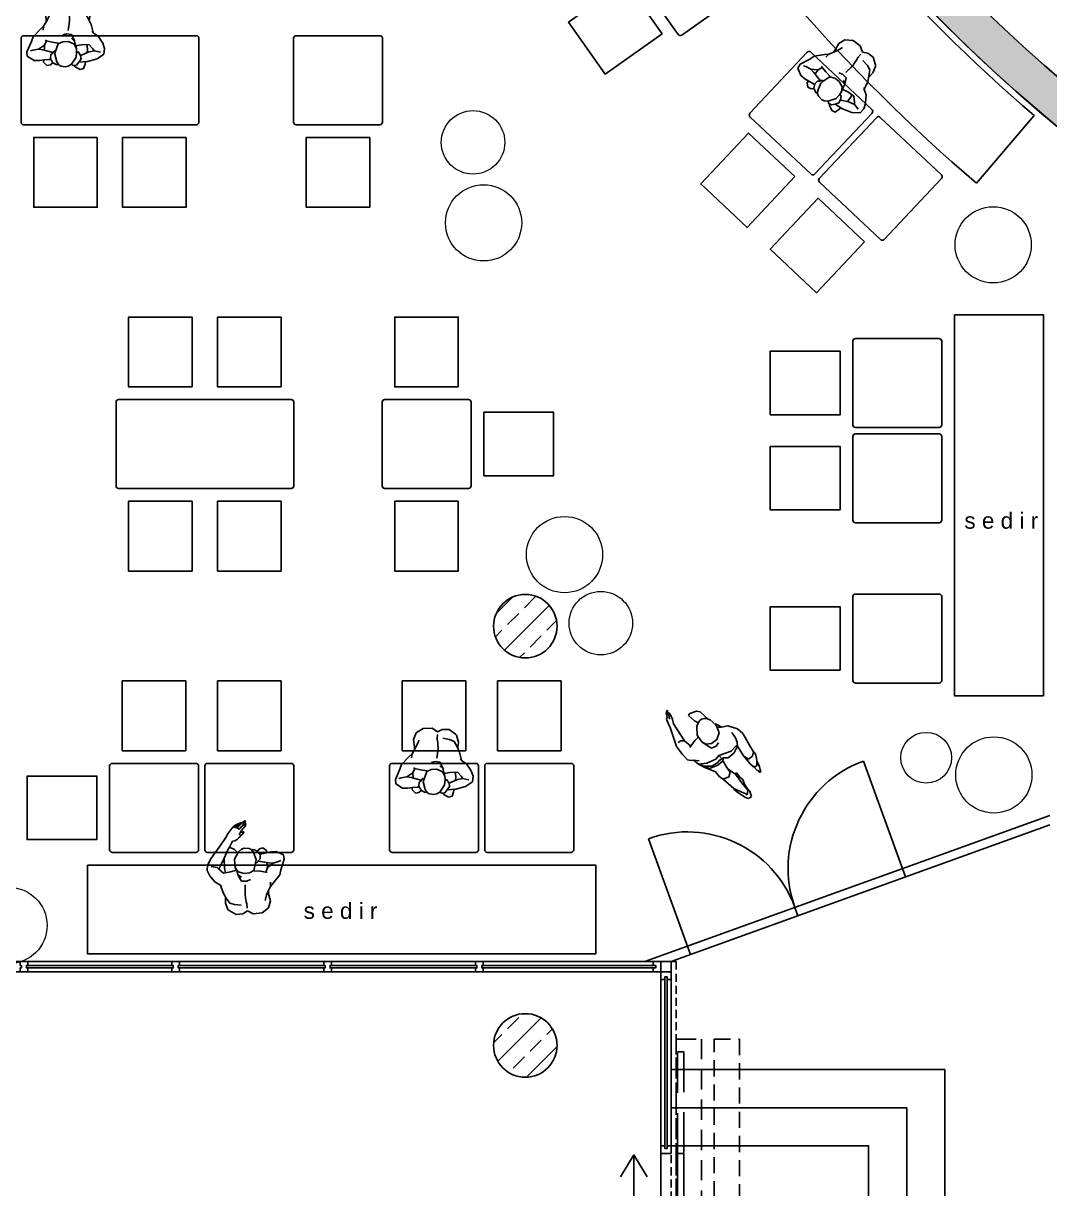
# Model space of a CAD drawing. Header units: millimetres. Extents: x 45 to 25350, y 77 to 5059.
# Drawn here: x 3318 to 4126, y 2396 to 3314 of the extents above; entities that cross this region are included whole.
import ezdxf

# ---------------------------------------------------------------- set-up
doc = ezdxf.new("R2010")
doc.units = ezdxf.units.MM
doc.header["$LTSCALE"] = 5
doc.linetypes.add('DASHED', pattern=[19.05, 12.7, -6.35])
doc.linetypes.add('DASHED2', pattern=[9.525, 6.35, -3.175])
doc.layers.add('_BK_PEYZAJ_AVM', color=7, linetype='Continuous', lineweight=5, true_color=0x1d5e12)
for name, color, linetype in [('a_door_d', 1, 'DASHED2'), ('a_glazing', 150, 'Continuous'), ('a_hatch_p8', 8, 'Continuous'), ('a_p1', 1, 'Continuous'), ('a_p1_d', 1, 'DASHED2'), ('a_p2', 2, 'Continuous'), ('a_p3_d', 3, 'DASHED2'), ('a_p4', 4, 'Continuous'), ('a_p5', 5, 'Continuous'), ('a_p8', 8, 'Continuous'), ('m_equipment', 1, 'DASHED2'), ('str_SNL_hatch', 1, 'Continuous'), ('str_SNL_wall_sheer', 5, 'Continuous'), ('TEFRIS', 12, 'Continuous')]:
    doc.layers.add(name, color=color, linetype=linetype)
doc.layers.add('yazı', color=30, linetype='Continuous', lineweight=9)
doc.styles.add('25', font='arial.ttf', dxfattribs={"height": 25})

# ---------------------------------------------------------------- blocks, each defined once
blk = doc.blocks.new('A$C02EF1839')
for points in [[(6, 3), (6, 0), (0, 0), (0, 3), (1, 3), (1, 5), (0, 5), (0, 8), (6, 8), (6, 5)], [(6, 5), (5, 5), (5, 3), (6, 3)]]:
    blk.add_lwpolyline(points)
blk = doc.blocks.new('A$C2B115F83')
blk.add_lwpolyline([(0, 8), (0, 0), (6, 0), (6, 3), (4, 3), (4, 5), (6, 5), (6, 8)], close=True)
blk = doc.blocks.new('A$C1C56115A')
at = {"layer": 'a_door_d', "ltscale": 0.5}
blk.add_lwpolyline([(-7.5, 170), (12.5, 170), (12.5, -170), (-7.5, -170)], close=True, dxfattribs=at)
at = {"layer": 'a_door_d'}
for points in [[(-6.5, 80), (-6.5, 160), (-1.5, 160), (-1.5, 80)], [(-6.5, -80), (-6.5, -160), (-1.5, -160), (-1.5, -80)]]:
    blk.add_lwpolyline(points, close=True, dxfattribs=at)
at = {"layer": 'a_glazing'}
for points in [[(-40.78, 78.83), (-51.35, 61.47)], [(-40.78, 5.4), (-40.78, 78.83)], [(-40.78, 78.83), (-30.21, 61.47)], [(-40.78, -5.4), (-40.78, -78.83)], [(-40.78, -78.83), (-51.35, -61.47)], [(-40.78, -78.83), (-30.21, -61.47)]]:
    blk.add_lwpolyline(points, dxfattribs=at)
at = {"layer": 'a_p2'}
for points in [[(-6.5, 0), (-6.5, 80), (-1.5, 80), (-1.5, 0)], [(-6.5, 0), (-6.5, -80), (-1.5, -80), (-1.5, 0)]]:
    blk.add_lwpolyline(points, close=True, dxfattribs=at)
blk = doc.blocks.new('A$C47794B28')
at = {"layer": 'str_SNL_hatch'}
h = blk.add_hatch(dxfattribs=at)
h.set_pattern_fill('ANSI33', color=256, scale=100, style=0)
h.set_pattern_definition([(45, (-1153.641, -4045.18), (-17.67767, 17.67767), []), (45, (-1135.964, -4045.18), (-17.67767, 17.67767), [12.5, -6.25])])
edge = h.paths.add_edge_path()
edge.add_arc((0, 0), 25, 0, 360)
at = {"layer": 'str_SNL_wall_sheer'}
blk.add_circle((0, 0), 25, dxfattribs=at)
blk = doc.blocks.new('ADSAFDF')
for p, q in [((21250.72, -21271.44), (21244.84, -21273.65)), ((21247.31, -21273.41), (21256.11, -21270.2)), ((21251.87, -21271.84), (21249.58, -21273.94)), ((21256.11, -21270.2), (21250.72, -21271.44)), ((21256.11, -21270.2), (21251.87, -21271.84)), ((21256.11, -21270.2), (21251.9, -21275.08)), ((21261.17, -21269.76), (21256.11, -21270.2)), ((21256.11, -21270.2), (21256.11, -21270.2)), ((21257.32, -21272.41), (21261.02, -21269.79)), ((21261.02, -21269.79), (21262.34, -21268.38)), ((21262.34, -21268.38), (21264.66, -21266.77)), ((21264.66, -21266.77), (21270.38, -21267.22)), ((21270.38, -21267.22), (21278.27, -21268.63)), ((21278.27, -21268.63), (21292.07, -21276.4)), ((21279.43, -21271.97), (21278.76, -21274.43)), ((21208.12, -21279.52), (21208.21, -21278.1)), ((21211.87, -21281.41), (21208.12, -21279.52)), ((21208.21, -21278.1), (21209.1, -21276.46)), ((21209.1, -21276.46), (21210.96, -21275.72)), ((21210.96, -21275.72), (21215.46, -21274.95)), ((21213.19, -21277.78), (21211.6, -21278.1)), ((21211.6, -21278.1), (21213.58, -21281.03)), ((21214.4, -21281.81), (21211.87, -21281.41)), ((21216.44, -21276.64), (21213.19, -21277.78)), ((21213.58, -21281.03), (21220.83, -21282.23)), ((21218.22, -21282.74), (21214.4, -21281.81)), ((21215.46, -21274.95), (21219.5, -21274.25)), ((21222.66, -21274.59), (21216.44, -21276.64)), ((21219.5, -21274.25), (21222.21, -21274.4)), ((21220.83, -21282.23), (21229.2, -21283.88)), ((21233.74, -21274.44), (21222.66, -21274.59)), ((21231.71, -21278.77), (21233.74, -21274.44)), ((21233.5, -21282.16), (21231.71, -21278.77)), ((21236.95, -21283.08), (21233.5, -21282.16)), ((21233.74, -21274.44), (21237.08, -21273.82)), ((21233.74, -21274.44), (21233.74, -21274.44)), ((21237.08, -21273.82), (21242.15, -21274.74)), ((21242.55, -21274.44), (21241.72, -21275.08)), ((21244.84, -21273.65), (21242.55, -21274.44)), ((21243.7, -21285.09), (21244.26, -21279.78)), ((21244.26, -21279.78), (21247.31, -21273.41)), ((21247.36, -21276), (21245.7, -21281.37)), ((21245.7, -21281.37), (21246.08, -21283.28)), ((21249.58, -21273.94), (21247.36, -21276)), ((21251.9, -21275.08), (21248.72, -21282.18)), ((21248.72, -21282.18), (21248.87, -21285.9)), ((21270.07, -21275.17), (21270.71, -21281.97)), ((21276.56, -21276.22), (21270.08, -21276.47)), ((21270.71, -21281.97), (21270.4, -21285.65)), ((21278.76, -21274.43), (21276.56, -21276.22)), ((21291.99, -21280.36), (21276.56, -21276.22)), ((21293.14, -21281.16), (21291.99, -21280.36)), ((21292.07, -21276.4), (21294.15, -21277.14)), ((21294.94, -21282.28), (21293.14, -21281.16)), ((21294.15, -21277.14), (21298.59, -21279.39)), ((21296.85, -21283.22), (21294.94, -21282.28)), ((21296.96, -21280.9), (21299.5, -21282.98)), ((21298.59, -21279.39), (21299.34, -21280.85)), ((21299.34, -21280.85), (21302.01, -21282.61)), ((21222.1, -21284.65), (21218.22, -21282.74)), ((21225.05, -21284.42), (21222.1, -21284.65)), ((21227.42, -21284.84), (21225.05, -21284.42)), ((21229.35, -21285.13), (21227.42, -21284.84)), ((21229.2, -21283.88), (21233.41, -21283.22)), ((21229.46, -21283.94), (21229.35, -21285.13)), ((21233.41, -21283.22), (21236.95, -21283.08)), ((21240.16, -21283.84), (21236.95, -21283.08)), ((21241.95, -21284.56), (21240.16, -21283.84)), ((21242.29, -21289.55), (21241.25, -21295.64)), ((21241.95, -21284.56), (21243.7, -21285.09)), ((21244.9, -21287.18), (21242.29, -21289.55)), ((21243.7, -21285.09), (21244.9, -21287.18)), ((21246.26, -21290.71), (21244.1, -21295.01)), ((21246.08, -21283.28), (21244.9, -21287.18)), ((21248.87, -21285.9), (21246.16, -21285.76)), ((21248.87, -21285.9), (21246.26, -21290.71)), ((21256.91, -21286.27), (21255.34, -21289.95)), ((21255.34, -21289.95), (21255.73, -21293.12)), ((21261.09, -21285.56), (21256.91, -21286.27)), ((21258.55, -21294.26), (21259.55, -21288.99)), ((21259.55, -21288.99), (21262.45, -21285.61)), ((21265.93, -21284.81), (21261.09, -21285.56)), ((21262.45, -21285.61), (21265.93, -21284.81)), ((21265.93, -21284.81), (21270.4, -21285.65)), ((21270.4, -21285.65), (21272.22, -21286.27)), ((21270.4, -21285.65), (21272.22, -21286.27)), ((21272.22, -21286.27), (21276.95, -21291.08)), ((21276.95, -21291.08), (21278.18, -21294)), ((21298.45, -21283.71), (21296.85, -21283.22)), ((21299.97, -21284.33), (21298.45, -21283.71)), ((21300.95, -21283.37), (21298.95, -21282.68)), ((21299.5, -21282.98), (21300.89, -21283.78)), ((21300.89, -21283.78), (21299.97, -21284.33)), ((21302.61, -21284.81), (21300.95, -21283.37)), ((21302.01, -21282.61), (21302.97, -21284.45)), ((21302.97, -21284.45), (21302.61, -21284.81)), ((21215.72, -21297.85), (21216.39, -21297.67)), ((21215.75, -21298.62), (21215.72, -21297.85)), ((21217.38, -21299.56), (21215.75, -21298.62)), ((21216.39, -21297.67), (21218.32, -21298.05)), ((21219.31, -21300.9), (21217.38, -21299.56)), ((21218.32, -21298.05), (21218.67, -21297.58)), ((21218.67, -21297.58), (21222.07, -21298.04)), ((21221.87, -21298.76), (21221.17, -21299.97)), ((21221.17, -21299.97), (21224.32, -21303.28)), ((21223, -21297.63), (21221.87, -21298.76)), ((21222.07, -21298.04), (21223, -21297.63)), ((21225.83, -21297.52), (21223, -21297.63)), ((21234.38, -21298.82), (21225.83, -21297.52)), ((21228.88, -21303.36), (21229.7, -21299.63)), ((21229.7, -21299.63), (21234.38, -21298.82)), ((21234.38, -21298.82), (21238.13, -21299.78)), ((21238.13, -21299.78), (21242.97, -21301.15)), ((21241.25, -21295.64), (21242.97, -21301.15)), ((21243.88, -21300.23), (21243.72, -21301.49)), ((21244.1, -21295.01), (21243.88, -21300.23)), ((21260.69, -21299.16), (21258.55, -21294.26)), ((21264.5, -21301.33), (21260.69, -21299.16)), ((21275.37, -21301.08), (21276.91, -21299.74)), ((21276.91, -21299.74), (21278.04, -21297.86)), ((21278.04, -21297.86), (21278.31, -21296.23)), ((21281.34, -21293.15), (21278.18, -21294)), ((21278.18, -21294), (21278.24, -21295.02)), ((21278.31, -21296.23), (21278.24, -21295.02)), ((21287.82, -21293.14), (21281.34, -21293.15)), ((21282.85, -21301.42), (21285.2, -21299.84)), ((21285.2, -21299.84), (21287.83, -21294.99)), ((21287.83, -21294.99), (21287.82, -21293.14)), ((21220.41, -21301.51), (21219.31, -21300.9)), ((21223.27, -21302.77), (21220.41, -21301.51)), ((21224.32, -21303.28), (21227.59, -21305.81)), ((21227.59, -21305.81), (21229.65, -21306.6)), ((21230.68, -21306.54), (21228.88, -21303.36)), ((21229.65, -21306.6), (21230.68, -21306.54)), ((21235.92, -21307.95), (21230.68, -21306.54)), ((21240.99, -21309.68), (21235.92, -21307.95)), ((21246.55, -21311.44), (21240.99, -21309.68)), ((21242.97, -21301.15), (21245.13, -21303.35)), ((21245.13, -21303.35), (21248.45, -21305.16)), ((21248.45, -21305.16), (21253.36, -21306.14)), ((21259.24, -21308.03), (21252.06, -21311.3)), ((21262.43, -21303.81), (21259.24, -21308.03)), ((21264.97, -21301.5), (21262.43, -21303.81)), ((21265.04, -21303.37), (21262.43, -21303.81)), ((21266.98, -21302.22), (21264.5, -21301.33)), ((21267.82, -21302.2), (21265.04, -21303.37)), ((21272.66, -21302.09), (21266.98, -21302.22)), ((21274.45, -21301.41), (21272.66, -21302.09)), ((21274.45, -21301.41), (21282.85, -21301.42)), ((21274.47, -21301.42), (21275.37, -21301.08)), ((21252.06, -21311.3), (21246.55, -21311.44))]:
    blk.add_line(p, q)
blk = doc.blocks.new('insanplanoturan2')
for p, q in [((-4.35, 28), (-8.09, 30.21)), ((-3.59, 26.87), (-4.35, 28)), ((3.27, 27.84), (1.11, 27.39)), ((7, 27.12), (3.27, 27.84)), ((-27.28, 18.74), (-27.93, 14.41)), ((-27.28, 18.74), (-27.28, 18.74)), ((-5.35, 20.45), (-5.85, 16.43)), ((-1.54, 25.72), (-5.35, 20.45)), ((1.11, 27.39), (-1.54, 25.72)), ((8.63, 26), (7, 27.12)), ((10.14, 23.59), (8.63, 26)), ((10.17, 25.88), (9.26, 25.73)), ((9.26, 25.73), (9.56, 24.52)), ((11.39, 17.65), (10.14, 23.59)), ((11.6, 25.19), (10.17, 25.88)), ((13.37, 24.07), (11.6, 25.19)), ((13.24, 24.16), (15.05, 25.76)), ((14.98, 20.87), (13.37, 24.07)), ((14.48, 17.79), (14.98, 20.87)), ((16.27, 21.48), (14.74, 21.5)), ((14.98, 20.87), (14.98, 20.87)), ((15.05, 25.76), (17.91, 26.13)), ((20.07, 21.81), (16.27, 21.48)), ((17.91, 26.13), (20.4, 23.48)), ((23.66, 22.17), (20.07, 21.81)), ((20.4, 23.48), (20.2, 21.81)), ((27.76, 21.89), (23.66, 22.17)), ((33.11, 18.44), (27.76, 21.89)), ((33.27, 14.87), (33.11, 18.44)), ((-27.93, 14.41), (-26.55, 10.2)), ((-26.55, 10.2), (-24.71, 6.99)), ((-19.98, 15.91), (-24.48, 17.29)), ((-18.79, 14.34), (-19.98, 15.91)), ((-15.71, 10.73), (-18.79, 14.34)), ((-15.71, 10.73), (-9.91, 10.95)), ((-14.03, 17.26), (-14.37, 14.2)), ((-14.37, 14.2), (-14.05, 10.87)), ((-9.91, 10.95), (-5.08, 11.6)), ((-5.85, 16.43), (-5.83, 13.53)), ((-5.85, 14.49), (-5.54, 12.71)), ((-5.83, 13.53), (-4.08, 10.14)), ((-5.54, 12.71), (-4.92, 10.26)), ((-4.92, 10.26), (-4.51, 7.82)), ((-4.08, 10.14), (0.35, 8.04)), ((4.73, 8.08), (8.41, 9.37)), ((8.41, 9.37), (10.99, 16.09)), ((11.39, 14.95), (10.64, 15.16)), ((10.99, 16.09), (11.39, 17.65)), ((11.39, 14.95), (12.59, 15.84)), ((12.59, 15.84), (12.97, 16.66)), ((12.94, 16.13), (20.72, 13.88)), ((12.97, 16.66), (14.48, 17.79)), ((17.61, 6.77), (19.29, 10.2)), ((19.31, 14.28), (19.29, 10.2)), ((19.29, 10.2), (24.16, 13.11)), ((20.72, 13.88), (24.16, 13.11)), ((24.16, 13.11), (28.65, 13.7)), ((28.65, 13.7), (30.45, 14.23)), ((29.4, 7.03), (33.27, 14.87)), ((-24.71, 6.99), (-23.11, 4.46)), ((-23.11, 4.46), (-19.37, 1.75)), ((-19.37, 1.75), (-18.3, 0.57)), ((-19.26, 1.62), (-18.03, -4.75)), ((-4.51, 7.82), (-2.1, 5.49)), ((-4.51, 7.82), (-4.46, 7.27)), ((-4.46, 7.27), (-2.36, 2.53)), ((-2.36, 2.53), (1.56, 1.75)), ((0.35, 8.04), (4.73, 8.08)), ((1.56, 1.75), (4.62, 2.65)), ((8.28, 9.05), (13.28, 8.1)), ((13.28, 8.1), (17.61, 6.77)), ((17.61, 6.77), (18.58, 6.35)), ((22.01, -2.61), (28.03, 3.22)), ((28.03, 3.22), (29.4, 7.03)), ((-18.03, -4.75), (-16.17, -9.13)), ((-16.62, -8.22), (-17.35, -12.82)), ((-16.17, -9.13), (-14.03, -13.42)), ((-0.81, -6.09), (-1.17, -8.58)), ((-1.17, -8.58), (-1.05, -10.85)), ((0.13, -0.8), (-0.81, -6.09)), ((16.82, -8.79), (15.63, -11.06)), ((19.46, -4.88), (16.82, -8.79)), ((17.24, -10.34), (17.46, -7.85)), ((20, -1.56), (19.46, -4.88)), ((19.46, -4.88), (22.01, -2.61)), ((-17.35, -12.82), (-16.11, -18.21)), ((-16.11, -18.21), (-15.32, -19.11)), ((-14.03, -13.42), (-10.4, -15.06)), ((-10.4, -15.06), (-5.21, -16.27)), ((-1.05, -10.85), (-1.05, -12.66)), ((-1.05, -12.66), (-1.01, -14.11)), ((-1.01, -14.11), (-0.73, -15.8)), ((-0.73, -15.8), (-0.99, -19.23)), ((14.16, -14.24), (13.76, -15.31)), ((15.63, -11.06), (14.16, -14.24)), ((15.74, -21.26), (17.93, -16.07)), ((17.93, -16.07), (17.24, -10.34)), ((-15.32, -19.11), (-10.35, -22.99)), ((-10.35, -22.99), (-5, -23.15)), ((-5, -23.15), (-1.15, -21.36)), ((-1.15, -21.36), (3.07, -24.4)), ((3.07, -24.4), (10.13, -24.5)), ((10.13, -24.5), (15.74, -21.26))]:
    blk.add_line(p, q)
for points in [[(-8.09, 30.21), (-10.88, 29.66), (-12.15, 26.27), (-12.64, 24.24)], [(-27.28, 18.74), (-21.76, 22.31), (-14.13, 24.15), (-7.35, 24.57)], [(-19.98, 15.91), (-15.55, 16.66), (-9.47, 19.07), (-8.9, 19.21)], [(-1.54, 25.72), (-2.54, 26.97), (-5.37, 26.69), (-7.35, 24.57), (-9.19, 21.89), (-8.9, 19.21), (-7.35, 16.52), (-5.85, 16.43)]]:
    blk.add_lwpolyline(points)
blk = doc.blocks.new('xccxc')
at = {"rotation": 180}
blk.add_blockref('insanplanoturan2', (220488.91, -31825.14), dxfattribs=at)
blk = doc.blocks.new('dada')
for p, q in [((219967.82, -31810.1), (219965.63, -31815.29)), ((219973.43, -31806.86), (219967.82, -31810.1)), ((219980.49, -31806.97), (219973.43, -31806.86)), ((219984.71, -31810.01), (219980.49, -31806.97)), ((219984.28, -31815.56), (219984.55, -31812.14)), ((219988.56, -31808.22), (219984.71, -31810.01)), ((219993.91, -31808.37), (219988.56, -31808.22)), ((219998.88, -31812.26), (219993.91, -31808.37)), ((219999.67, -31813.16), (219998.88, -31812.26)), ((220000.91, -31818.54), (219999.67, -31813.16)), ((219964.1, -31826.49), (219966.74, -31822.57)), ((219965.63, -31815.29), (219966.32, -31821.02)), ((219966.32, -31821.02), (219966.1, -31823.52)), ((219966.74, -31822.57), (219967.93, -31820.3)), ((219967.93, -31820.3), (219969.4, -31817.13)), ((219969.4, -31817.13), (219969.8, -31816.05)), ((219984.57, -31817.26), (219984.28, -31815.56)), ((219984.36, -31825.28), (219984.72, -31822.78)), ((219984.6, -31818.7), (219984.57, -31817.26)), ((219984.6, -31820.52), (219984.6, -31818.7)), ((219984.72, -31822.78), (219984.6, -31820.52)), ((219993.96, -31816.3), (219988.77, -31815.1)), ((219997.59, -31817.95), (219993.96, -31816.3)), ((219999.73, -31822.23), (219997.59, -31817.95)), ((220001.59, -31826.62), (219999.73, -31822.23)), ((220000.18, -31823.15), (220000.91, -31818.54)), ((219961.55, -31828.75), (219955.53, -31834.58)), ((219964.1, -31826.49), (219961.55, -31828.75)), ((219963.56, -31829.8), (219964.1, -31826.49)), ((219983.43, -31830.57), (219984.36, -31825.28)), ((220002.81, -31832.98), (220001.59, -31826.62)), ((220002.93, -31833.11), (220001.86, -31831.93)), ((219954.16, -31838.39), (219950.29, -31846.24)), ((219955.53, -31834.58), (219954.16, -31838.39)), ((219965.95, -31838.14), (219964.26, -31841.56)), ((219965.95, -31838.14), (219964.98, -31837.71)), ((219970.28, -31839.47), (219965.95, -31838.14)), ((219975.28, -31840.42), (219970.28, -31839.47)), ((219975.15, -31840.74), (219972.56, -31847.46)), ((219978.82, -31839.44), (219975.15, -31840.74)), ((219983.21, -31839.4), (219978.82, -31839.44)), ((219981.99, -31833.12), (219978.94, -31834.02)), ((219985.92, -31833.89), (219981.99, -31833.12)), ((219987.64, -31841.51), (219983.21, -31839.4)), ((219988.07, -31839.19), (219985.66, -31836.85)), ((219988.02, -31838.63), (219985.92, -31833.89)), ((219988.07, -31839.19), (219988.02, -31838.63)), ((219988.47, -31841.63), (219988.07, -31839.19)), ((220006.66, -31835.82), (220002.93, -31833.11)), ((220008.27, -31838.35), (220006.66, -31835.82)), ((220010.11, -31841.56), (220008.27, -31838.35)), ((219950.29, -31846.24), (219950.45, -31849.81)), ((219950.45, -31849.81), (219955.8, -31853.26)), ((219954.91, -31845.07), (219953.11, -31845.59)), ((219959.4, -31844.48), (219954.91, -31845.07)), ((219964.26, -31841.56), (219959.4, -31844.48)), ((219962.84, -31845.25), (219959.4, -31844.48)), ((219970.62, -31847.5), (219962.84, -31845.25)), ((219964.25, -31845.64), (219964.26, -31841.56)), ((219969.08, -31849.16), (219968.58, -31852.23)), ((219970.59, -31848.03), (219969.08, -31849.16)), ((219970.97, -31847.21), (219970.59, -31848.03)), ((219972.17, -31846.32), (219970.97, -31847.21)), ((219972.17, -31846.32), (219972.92, -31846.53)), ((219972.56, -31847.46), (219972.17, -31849.01)), ((219972.17, -31849.01), (219973.41, -31854.95)), ((219989.39, -31844.89), (219987.64, -31841.51)), ((219989.1, -31844.08), (219988.47, -31841.63)), ((219993.46, -31842.32), (219988.64, -31842.96)), ((219988.91, -31851.81), (219989.4, -31847.79)), ((219989.4, -31845.86), (219989.1, -31844.08)), ((219989.4, -31847.79), (219989.39, -31844.89)), ((219999.27, -31842.1), (219993.46, -31842.32)), ((219997.01, -31853.72), (219997.93, -31845.57)), ((219997.01, -31853.72), (219999.97, -31848.98)), ((219997.93, -31845.57), (219997.61, -31842.23)), ((219999.27, -31842.1), (220002.34, -31845.71)), ((219999.97, -31848.98), (220002.34, -31845.71)), ((220002.34, -31845.71), (220003.54, -31847.27)), ((220003.54, -31847.27), (220008.04, -31848.65)), ((220007.38, -31854.47), (220010.84, -31850.1)), ((220011.49, -31845.77), (220010.11, -31841.56)), ((220010.84, -31850.1), (220011.49, -31845.77)), ((220010.84, -31850.1), (220010.84, -31850.1)), ((219955.8, -31853.26), (219959.9, -31853.53)), ((219959.9, -31853.53), (219963.48, -31853.17)), ((219963.15, -31854.85), (219963.36, -31853.18)), ((219965.64, -31857.49), (219963.15, -31854.85)), ((219963.48, -31853.17), (219967.29, -31852.84)), ((219968.51, -31857.12), (219965.64, -31857.49)), ((219967.29, -31852.84), (219968.82, -31852.87)), ((219970.32, -31855.52), (219968.51, -31857.12)), ((219968.58, -31852.23), (219970.19, -31855.43)), ((219968.58, -31852.23), (219968.58, -31852.23)), ((219970.19, -31855.43), (219971.96, -31856.56)), ((219971.96, -31856.56), (219973.39, -31857.25)), ((219973.39, -31857.25), (219974.3, -31857.1)), ((219973.41, -31854.95), (219974.93, -31857.36)), ((219974.3, -31857.1), (219974, -31855.88)), ((219974.93, -31857.36), (219976.56, -31858.48)), ((219976.56, -31858.48), (219980.28, -31859.2)), ((219980.28, -31859.2), (219982.44, -31858.76)), ((219982.44, -31858.76), (219985.09, -31857.09)), ((219985.09, -31857.09), (219988.91, -31851.81)), ((219985.8, -31856.21), (219987.9, -31859.37)), ((219987.9, -31859.37), (219991.64, -31861.58)), ((219993.17, -31859.66), (219997.01, -31853.72)), ((219998.72, -31863.72), (220003.67, -31858.47)), ((220003.67, -31858.47), (220007.38, -31854.47)), ((219983.16, -31868.07), (219981.05, -31869.82)), ((219984.86, -31866.77), (219983.16, -31868.07)), ((219986.8, -31865.87), (219984.86, -31866.77)), ((219988.57, -31865.91), (219986.8, -31865.87)), ((219988.57, -31865.91), (219991.64, -31861.58)), ((219991.64, -31861.58), (219993.17, -31859.66)), ((219993.34, -31869.51), (219998.72, -31863.72)), ((219976.27, -31878.1), (219976.66, -31876.87)), ((219976.66, -31876.87), (219977.52, -31876.06)), ((219977.86, -31877.77), (219976.79, -31878.46)), ((219977.52, -31876.06), (219978.45, -31875.03)), ((219978.67, -31877.01), (219977.86, -31877.77)), ((219978.12, -31877.92), (219979.05, -31877.16)), ((219978.45, -31875.03), (219979.15, -31874.38)), ((219980.13, -31875.83), (219978.67, -31877.01)), ((219980.08, -31870.45), (219978.82, -31871.79)), ((219978.82, -31871.79), (219978.86, -31872.05)), ((219978.86, -31872.05), (219979.15, -31872.17)), ((219979.05, -31877.16), (219980.26, -31876.22)), ((219979.15, -31872.17), (219981.22, -31871.84)), ((219979.15, -31874.38), (219980.27, -31873.42)), ((219981.04, -31877.69), (219979.16, -31879.29)), ((219981.05, -31869.82), (219980.08, -31870.45)), ((219982.07, -31874.36), (219980.13, -31875.83)), ((219980.26, -31876.22), (219981.28, -31875.32)), ((219980.27, -31873.42), (219981.5, -31872.16)), ((219982.21, -31876.84), (219981.04, -31877.69)), ((219981.22, -31871.84), (219982.18, -31871.28)), ((219983.47, -31877.43), (219981.25, -31878.56)), ((219981.28, -31875.32), (219982.23, -31874.56)), ((219981.5, -31872.16), (219982.18, -31871.28)), ((219982.23, -31874.56), (219982.07, -31874.36)), ((219982.18, -31871.28), (219982.73, -31870.18)), ((219982.21, -31876.84), (219983.86, -31875.88)), ((219982.23, -31874.56), (219983.86, -31875.88)), ((219985.17, -31876.82), (219983.47, -31877.43)), ((219983.86, -31875.88), (219986.68, -31877.05)), ((219986.68, -31877.05), (219984.29, -31878.28)), ((219985.98, -31876.82), (219985.17, -31876.82)), ((219987.88, -31875.86), (219986.68, -31877.05)), ((219991.22, -31872.75), (219987.88, -31875.86)), ((219993.34, -31869.51), (219991.22, -31872.75)), ((219976.41, -31878.38), (219976.27, -31878.1)), ((219976.79, -31878.46), (219976.41, -31878.38)), ((219976.48, -31879.78), (219978.12, -31877.92)), ((219976.62, -31880.37), (219976.48, -31879.78)), ((219976.88, -31880.62), (219976.62, -31880.37)), ((219979.16, -31879.29), (219976.88, -31880.62)), ((219981.25, -31878.56), (219979.16, -31879.29)), ((219979.44, -31879.52), (219979.16, -31879.29)), ((219981.03, -31879.23), (219979.44, -31879.52)), ((219984.29, -31878.28), (219981.03, -31879.23))]:
    blk.add_line(p, q)
blk = doc.blocks.new('sadffads')
at = {"layer": 'TEFRIS'}
for p, q in [((-1564.45, -15107.18), (-1630.45, -15107.18)), ((-1494.45, -15107.18), (-1572.26, -15107.18)), ((-1632.45, -15109.18), (-1632.45, -15175.18)), ((-1492.45, -15175.18), (-1492.45, -15109.18)), ((-1630.45, -15177.18), (-1494.45, -15177.18)), ((-1630.45, -15177.18), (-1564.45, -15177.18))]:
    blk.add_line(p, q, dxfattribs=at)
for centre, start, end in [((-1630.45, -15109.18), 90, 180), ((-1494.45, -15109.18), 360, 90), ((-1630.45, -15175.18), 180, 270), ((-1494.45, -15175.18), 270, 360)]:
    blk.add_arc(centre, 2, start, end, dxfattribs=at)

msp = doc.modelspace()

# ---------------------------------------------------------------- hatches: boundary and pattern name
at = {"ltscale": 0.5}
h = msp.add_hatch(dxfattribs=at)
h.set_pattern_fill('ANSI31', color=251, scale=30)
h.set_pattern_definition([(45, (4948.3297, 18410.9967), (-2.6516504, 2.6516504), [])])
h.paths.add_polyline_path([(2431.49, 4094.47), (2691.45, 4098.96), (2691.08, 4119.96), (2398.16, 4114.9), (2389.85, 4595.08, -0.130845), (3667.34, 4233.91, -0.490921), (3667.41, 4233.95, -0.006684), (3668.27, 4268.19, 0.132238), (2359.33, 4625.37), (2380.03, 3429.14), (2827.17, 3170.98), (2842.17, 3196.96), (2698.3, 3280.02), (2765.83, 3397), (2939.04, 3297), (2939.05, 3297.02), (2950.04, 3316.05), (2758.65, 3426.55), (2688.12, 3425.33), (2443.16, 3421.1, -0.000011), (2439.08, 3655.54), (2699.05, 3660.03), (2698.68, 3681.03), (2438.72, 3676.54, -0.000019)])
at = {"layer": 'str_SNL_hatch'}
h = msp.add_hatch(dxfattribs=at)
h.set_pattern_fill('ANSI33', color=256, scale=100, style=0)
h.set_pattern_definition([(45, (3633.33, 2904.207), (-17.67767, 17.67767), []), (45, (3651.007, 2904.207), (-17.67767, 17.67767), [12.5, -6.25])])
h.paths.add_polyline_path([(3835.5, 3647.7), (3808.82, 3634, 0.17347), (4438.51, 3044.03), (4477.84, 3044.03), (4477.84, 3027.74, 0.191166), (5422.84, 3029.33), (5422.84, 3044.03), (5458.14, 3044.03, 0.101548), (5879.77, 3339.79), (5857.96, 3360.38, -0.517589)])

# ---------------------------------------------------------------- linework, layer by layer
at = {"layer": '_BK_PEYZAJ_AVM', "ltscale": 0.5}
for centre, radius in [((3671.74, 3219.88), 25), ((3680.03, 3156.51), 30), ((4081.25, 3139.25), 30), ((3743.76, 2895.39), 30), ((3772.35, 2841.44), 25), ((4028.46, 2735.49), 20), ((4081.78, 2721.96), 30), ((3306.36, 2603.48), 30)]:
    msp.add_circle(centre, radius, dxfattribs=at)
at = {"layer": 'a_hatch_p8'}
msp.add_lwpolyline([(3199.15, 2567.03), (3192.22, 2563.03), (3819.61, 1476.36), (3819.61, 2567.03), (3199.15, 2567.03)], dxfattribs=at)
at = {"layer": 'a_p1'}
for p, q in [((3205.15, 2575.03), (3820.73, 2575.03)), ((3199.15, 2567.03), (3826.73, 2567.03)), ((3819.61, 2567.03), (3819.61, 1476.03))]:
    msp.add_line(p, q, dxfattribs=at)
for points in [[(3819.61, 2561.03), (3819.61, 2430.03)], [(3827.61, 2430.03), (3827.61, 2561.03)]]:
    msp.add_lwpolyline(points, dxfattribs=at)
at = {"layer": 'a_p1', "ltscale": 0.5}
for points in [[(3827.61, 2490.03), (4043.16, 2490.03), (4043.16, 1778.03)], [(3827.61, 2460.03), (4013.16, 2460.03), (4013.16, 1778.03)], [(3827.61, 2430.03), (3983.16, 2430.03), (3983.16, 1492.04)]]:
    msp.add_lwpolyline(points, dxfattribs=at)
at = {"layer": 'a_p1_d', "ltscale": 0.5}
msp.add_lwpolyline([(3827.61, 2529.88), (3827.61, 2445.03)], dxfattribs=at)
at = {"layer": 'a_p2'}
for p, q in [((3320.12, 2572.03), (3435.66, 2572.03)), ((3320.12, 2570.03), (3435.66, 2570.03)), ((3439.66, 2572.03), (3555.21, 2572.03)), ((3439.66, 2570.03), (3555.21, 2570.03)), ((3559.21, 2572.03), (3674.76, 2572.03)), ((3559.21, 2570.03), (3674.76, 2570.03)), ((3678.76, 2572.03), (3815.61, 2572.03)), ((3678.76, 2570.03), (3815.61, 2570.03))]:
    msp.add_line(p, q, dxfattribs=at)
msp.add_lwpolyline([(3827.61, 2567.03), (3819.61, 2567.03), (3819.61, 2575.03), (3827.61, 2575.03)], close=True, dxfattribs=at)
for points in [[(3822.61, 2430.03), (3822.61, 2563.03)], [(3824.61, 2563.03), (3824.61, 2430.03)]]:
    msp.add_lwpolyline(points, dxfattribs=at)
at = {"layer": 'a_p3_d', "ltscale": 0.2}
for points in [[(3827.61, 2575.03), (3827.61, 1484.03)], [(3831.61, 2575.03), (3827.61, 2575.03)], [(3831.61, 2575.03), (3831.61, 1484.03)]]:
    msp.add_lwpolyline(points, dxfattribs=at)
at = {"layer": 'a_p4'}
msp.add_arc((4948.33, 4219.25), 1281, 179.34253, 322.79005, dxfattribs=at)
at = {"layer": 'a_p5', "ltscale": 2}
for radius in [1251, 1281]:
    msp.add_arc((4948.33, 4219.21), radius, 207.18331, 316.64565, dxfattribs=at)
at = {"layer": 'a_p8'}
msp.add_arc((4948.33, 4219.21), 1070, 128.36797, 51.63203, dxfattribs=at)
at = {"layer": 'm_equipment', "linetype": 'DASHED', "ltscale": 0.2}
for p, q in [((3861.61, 1494.03), (3861.61, 2514.03)), ((3881.61, 2514.03), (3881.61, 1494.03))]:
    msp.add_line(p, q, dxfattribs=at)
msp.add_lwpolyline([(3861.61, 2514.03), (3881.61, 2514.03)], dxfattribs=at)
at = {"layer": 'TEFRIS'}
for p, q in [((4113.52, 3241.04), (4068.08, 3187.8)), ((4050.72, 2984.25), (4050.72, 3084.25)), ((3979.16, 2732.9), (4012.12, 2641.67)), ((3809.87, 2671.75), (3842.82, 2580.52)), ((4009.74, 2648.26), (4012.12, 2641.67)), ((3925.09, 2617.68), (3927.47, 2611.1))]:
    msp.add_line(p, q, dxfattribs=at)
for points in [[(3795.12, 3358.59), (3833.3, 3304.76, 0.414214), (3836.09, 3304.28), (3889.92, 3342.47, 0.414214), (3890.4, 3345.26), (3852.21, 3399.09, 0.414214), (3849.42, 3399.57), (3795.59, 3361.38, 0.414214)], [(3598.43, 3303.81), (3532.43, 3303.81, 0.414214), (3530.43, 3301.81), (3530.43, 3235.81, 0.414214), (3532.43, 3233.81), (3598.43, 3233.81, 0.414214), (3600.43, 3235.81), (3600.43, 3301.81, 0.414214)], [(3937.85, 3194.75), (3889.76, 3239.96, -0.414214), (3889.67, 3242.79), (3934.87, 3290.87, -0.414214), (3937.7, 3290.96), (3985.79, 3245.76, -0.414214), (3985.88, 3242.93), (3940.67, 3194.84, -0.414214)], [(3992.49, 3143.38), (3944.4, 3188.59, -0.414214), (3944.32, 3191.42), (3989.52, 3239.51, -0.414214), (3992.35, 3239.59), (4040.44, 3194.39, -0.414214), (4040.52, 3191.56), (3995.32, 3143.47, -0.414214)], [(3970.72, 3063.47), (3970.72, 2997.47, 0.414214), (3972.72, 2995.47), (4038.72, 2995.47, 0.414214), (4040.72, 2997.47), (4040.72, 3063.47, 0.414214), (4038.72, 3065.47), (3972.72, 3065.47, 0.414214)], [(3668.16, 3017.42), (3602.16, 3017.42, 0.414214), (3600.16, 3015.42), (3600.16, 2949.42, 0.414214), (3602.16, 2947.42), (3668.16, 2947.42, 0.414214), (3670.16, 2949.42), (3670.16, 3015.42, 0.414214)], [(3970.72, 2922.47), (3970.72, 2988.47, -0.414214), (3972.72, 2990.47), (4038.72, 2990.47, -0.414214), (4040.72, 2988.47), (4040.72, 2922.47, -0.414214), (4038.72, 2920.47), (3972.72, 2920.47, -0.414214)], [(3970.72, 2796.31), (3970.72, 2862.31, -0.414214), (3972.72, 2864.31), (4038.72, 2864.31, -0.414214), (4040.72, 2862.31), (4040.72, 2796.31, -0.414214), (4038.72, 2794.31), (3972.72, 2794.31, -0.414214)], [(3453.62, 2731.03), (3387.62, 2731.03, 0.414214), (3385.62, 2729.03), (3385.62, 2663.03, 0.414214), (3387.62, 2661.03), (3453.62, 2661.03, 0.414214), (3455.62, 2663.03), (3455.62, 2729.03, 0.414214)], [(3528.62, 2731.03), (3462.62, 2731.03, 0.414214), (3460.62, 2729.03), (3460.62, 2663.03, 0.414214), (3462.62, 2661.03), (3528.62, 2661.03, 0.414214), (3530.62, 2663.03), (3530.62, 2729.03, 0.414214)], [(3607.95, 2731.03), (3673.95, 2731.03, -0.414214), (3675.95, 2729.03), (3675.95, 2663.03, -0.414214), (3673.95, 2661.03), (3607.95, 2661.03, -0.414214), (3605.95, 2663.03), (3605.95, 2729.03, -0.414214)], [(3682.95, 2731.03), (3748.95, 2731.03, -0.414214), (3750.95, 2729.03), (3750.95, 2663.03, -0.414214), (3748.95, 2661.03), (3682.95, 2661.03, -0.414214), (3680.95, 2663.03), (3680.95, 2729.03, -0.414214)]]:
    msp.add_lwpolyline(points, format="xyb", close=True, dxfattribs=at)
for points in [[(3791.65, 3346.24), (3746.77, 3314.44), (3775.68, 3273.65), (3820.56, 3305.45)], [(3375.82, 3223.84), (3375.84, 3168.84), (3325.84, 3168.81), (3325.82, 3223.81)], [(3445.82, 3223.84), (3445.84, 3168.84), (3395.84, 3168.81), (3395.82, 3223.81)], [(3590.36, 3223.84), (3590.39, 3168.84), (3540.39, 3168.81), (3540.36, 3223.81)], [(3925.14, 3193.01), (3887.49, 3152.92), (3851.04, 3187.14), (3888.69, 3227.24)], [(3979.79, 3141.64), (3942.14, 3101.55), (3905.69, 3135.77), (3943.34, 3175.87)], [(3450.55, 3027.39), (3450.58, 3082.39), (3400.58, 3082.42), (3400.55, 3027.42)], [(3520.55, 3027.39), (3520.58, 3082.39), (3470.58, 3082.42), (3470.55, 3027.42)], [(3660.1, 3027.39), (3660.13, 3082.39), (3610.13, 3082.42), (3610.1, 3027.42)], [(4050.72, 3084.25), (4120.72, 3084.25), (4120.72, 2784.25), (4050.72, 2784.25)], [(3960.75, 3055.41), (3905.75, 3055.44), (3905.72, 3005.44), (3960.72, 3005.41)], [(3680.14, 2957.48), (3735.14, 2957.45), (3735.16, 3007.45), (3680.16, 3007.48)], [(3960.75, 2930.54), (3905.75, 2930.51), (3905.72, 2980.51), (3960.72, 2980.54)], [(3450.55, 2937.45), (3450.58, 2882.45), (3400.58, 2882.42), (3400.55, 2937.42)], [(3520.55, 2937.45), (3520.58, 2882.45), (3470.58, 2882.42), (3470.55, 2937.42)], [(3660.1, 2937.45), (3660.13, 2882.45), (3610.13, 2882.42), (3610.1, 2937.42)], [(3960.75, 2804.38), (3905.75, 2804.35), (3905.72, 2854.35), (3960.72, 2854.38)], [(3445.55, 2741), (3445.58, 2796), (3395.58, 2796.03), (3395.55, 2741.03)], [(3520.55, 2741), (3520.58, 2796), (3470.58, 2796.03), (3470.55, 2741.03)], [(3616.01, 2741), (3615.98, 2796), (3665.98, 2796.03), (3666.01, 2741.03)], [(3691.01, 2741), (3690.98, 2796), (3740.98, 2796.03), (3741.01, 2741.03)], [(3375.64, 2671.09), (3320.64, 2671.06), (3320.62, 2721.06), (3375.62, 2721.09)], [(3368.28, 2651.03), (3768.28, 2651.03), (3768.28, 2581.03), (3368.28, 2581.03)]]:
    msp.add_lwpolyline(points, close=True, dxfattribs=at)
for points in [[(3807, 2575.03), (4125.72, 2690.15)], [(3827.61, 2575.03), (4125.72, 2682.71)]]:
    msp.add_lwpolyline(points, dxfattribs=at)
for centre, radius, start, end in [((4948.33, 4219.25), 1286, 212.27356, 229.52221), ((4948.33, 4219.25), 1356, 212.27356, 229.52221), ((4009.74, 2648.26), 90, 109.86022, 199.86022), ((3840.44, 2587.11), 90, 19.86022, 109.86022)]:
    msp.add_arc(centre, radius, start, end, dxfattribs=at)

# ---------------------------------------------------------------- block references
for name, p in [('sadffads', (4948.33, 18411)), ('sadffads', (5023.07, 18124.6)), ('A$C1C56115A', (3839.11, 2344.03))]:
    msp.add_blockref(name, p)
at = {"layer": 'a_p2'}
for p in [(3315.12, 2567.03), (3434.66, 2567.03), (3554.21, 2567.03), (3673.76, 2567.03)]:
    msp.add_blockref('A$C02EF1839', p, dxfattribs=at)
at = {"layer": 'a_p2', "xscale": -1}
msp.add_blockref('A$C2B115F83', (3819.61, 2567.03), dxfattribs=at)
at = {"layer": 'a_p2', "xscale": -1, "rotation": 90.00000000166754}
msp.add_blockref('A$C2B115F83', (3827.61, 2567.03), dxfattribs=at)
at = {"layer": 'a_p2', "rotation": 90.00000000333506}
msp.add_blockref('A$C2B115F83', (3827.61, 2424.03), dxfattribs=at)
at = {"layer": 'a_p5', "ltscale": 2}
for p in [(3712.84, 2839.03), (3712.84, 2509.03)]:
    msp.add_blockref('A$C47794B28', p, dxfattribs=at)
at = {"layer": 'TEFRIS'}
for name, p, rotation in [('xccxc', (-218085.54, 27660.13), 1.937358936179319), ('xccxc', (-157420.16, 156841.89), 324.6351395023929), ('ADSAFDF', (5238.43, -27308.01), 137.6668081809339), ('xccxc', (-217795.48, 27087.34), 1.937358936179319), ('dada', (225764.97, 1734.6), 188.0010661276264)]:
    msp.add_blockref(name, p, dxfattribs=dict(at, rotation=rotation))

# ---------------------------------------------------------------- texts
at = {"layer": 'yazı', "char_height": 12.68, "attachment_point": 1, "style": '25'}
for insert in [(4058.56, 2928.48), (3538.37, 2621.36)]:
    msp.add_mtext_dynamic_manual_height_columns('s e d i r', width=313.7119, gutter_width=1, heights=[0], dxfattribs=dict(at, insert=insert))

doc.saveas('drawing.dxf')
